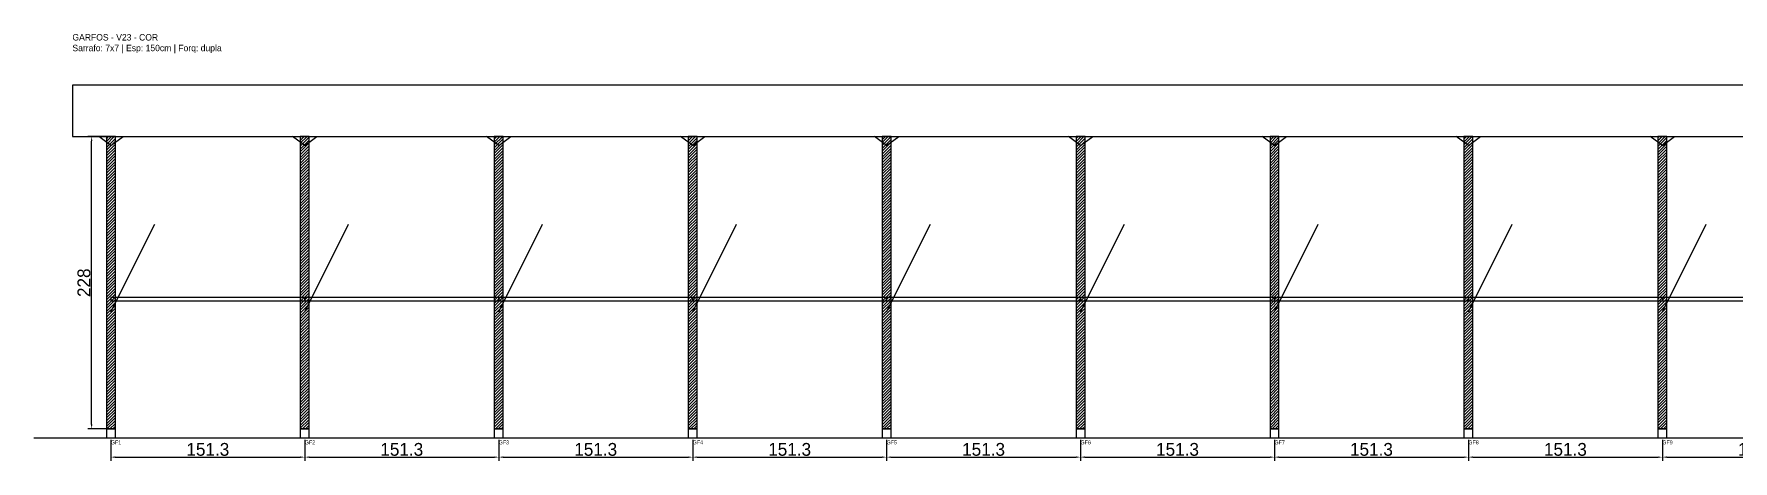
# Model space of a CAD drawing. Header units: metres. Extents: x -30 to 2663, y -25 to 308.
# Drawn here: x -30 to 1296, y -25 to 308 of the extents above; entities that cross this region are included whole.
import ezdxf

# ---------------------------------------------------------------- set-up
doc = ezdxf.new("R2010")
doc.units = ezdxf.units.M
for name, color, linetype in [('BARRA_ANCORAGEM', 1, 'Continuous'), ('COTA', 241, 'Continuous'), ('GARFOS OK', 3, 'Continuous'), ('NOME DA VIGA', 6, 'Continuous'), ('SARR_7x7', 40, 'Continuous'), ('TIRAS REESCORAMENTO', 252, 'Continuous'), ('VIGAS', 3, 'Continuous')]:
    doc.layers.add(name, color=color, linetype=linetype)
doc.dimstyles.new('EZ DXF', dxfattribs={"dimtxt": 10, "dimasz": 3.5, "dimexe": 3, "dimexo": 1.5, "dimgap": 1, "dimtad": 1, "dimdec": 1, "dimdsep": 46, "dimcen": 2.5, "dimazin": 3, "dimtfac": 1, "dimtmove": 0, "dimatfit": 3})

msp = doc.modelspace()

# ---------------------------------------------------------------- hatches: boundary and pattern name
at = {"layer": 'COTA'}
h = msp.add_hatch(dxfattribs=at)
h.set_pattern_fill('ANSI31', scale=0.5)
h.paths.add_polyline_path([(26.5, 0), (33.5, 0), (33.5, 228), (26.5, 228)])
h = msp.add_hatch(dxfattribs=at)
h.set_pattern_fill('ANSI31', scale=0.5)
h.paths.add_polyline_path([(177.83, 0), (184.83, 0), (184.83, 228), (177.83, 228)])
h = msp.add_hatch(dxfattribs=at)
h.set_pattern_fill('ANSI31', scale=0.5)
h.paths.add_polyline_path([(329.17, 0), (336.17, 0), (336.17, 228), (329.17, 228)])
h = msp.add_hatch(dxfattribs=at)
h.set_pattern_fill('ANSI31', scale=0.5)
h.paths.add_polyline_path([(480.5, 0), (487.5, 0), (487.5, 228), (480.5, 228)])
h = msp.add_hatch(dxfattribs=at)
h.set_pattern_fill('ANSI31', scale=0.5)
h.paths.add_polyline_path([(631.83, 0), (638.83, 0), (638.83, 228), (631.83, 228)])
h = msp.add_hatch(dxfattribs=at)
h.set_pattern_fill('ANSI31', scale=0.5)
h.paths.add_polyline_path([(783.17, 0), (790.17, 0), (790.17, 228), (783.17, 228)])
h = msp.add_hatch(dxfattribs=at)
h.set_pattern_fill('ANSI31', scale=0.5)
h.paths.add_polyline_path([(934.5, 0), (941.5, 0), (941.5, 228), (934.5, 228)])
h = msp.add_hatch(dxfattribs=at)
h.set_pattern_fill('ANSI31', scale=0.5)
h.paths.add_polyline_path([(1085.83, 0), (1092.83, 0), (1092.83, 228), (1085.83, 228)])
h = msp.add_hatch(dxfattribs=at)
h.set_pattern_fill('ANSI31', scale=0.5)
h.paths.add_polyline_path([(1237.17, 0), (1244.17, 0), (1244.17, 228), (1237.17, 228)])

# ---------------------------------------------------------------- linework, layer by layer
at = {"layer": 'BARRA_ANCORAGEM'}
for p, q in [((30, 91.2), (64.2, 159.6)), ((181.33, 91.2), (215.53, 159.6)), ((332.67, 91.2), (366.87, 159.6)), ((484, 91.2), (518.2, 159.6)), ((635.33, 91.2), (669.53, 159.6)), ((786.67, 91.2), (820.87, 159.6)), ((938, 91.2), (972.2, 159.6)), ((1089.33, 91.2), (1123.53, 159.6)), ((1240.67, 91.2), (1274.87, 159.6))]:
    msp.add_line(p, q, dxfattribs=at)
at = {"layer": 'GARFOS OK'}
for p, q in [((30, 221), (20.5, 228)), ((20.5, 228), (39.5, 228)), ((30, 221), (39.5, 228)), ((181.33, 221), (171.83, 228)), ((171.83, 228), (190.83, 228)), ((181.33, 221), (190.83, 228)), ((332.67, 221), (323.17, 228)), ((323.17, 228), (342.17, 228)), ((332.67, 221), (342.17, 228)), ((484, 221), (474.5, 228)), ((474.5, 228), (493.5, 228)), ((484, 221), (493.5, 228)), ((635.33, 221), (625.83, 228)), ((625.83, 228), (644.83, 228)), ((635.33, 221), (644.83, 228)), ((786.67, 221), (777.17, 228)), ((777.17, 228), (796.17, 228)), ((786.67, 221), (796.17, 228)), ((938, 221), (928.5, 228)), ((928.5, 228), (947.5, 228)), ((938, 221), (947.5, 228)), ((1089.33, 221), (1079.83, 228)), ((1079.83, 228), (1098.83, 228)), ((1089.33, 221), (1098.83, 228)), ((1240.67, 221), (1231.17, 228)), ((1231.17, 228), (1250.17, 228)), ((1240.67, 221), (1250.17, 228))]:
    msp.add_line(p, q, dxfattribs=at)
at = {"layer": 'GARFOS OK', "linetype": 'CONTINUOUS'}
msp.add_line((-30, -7), (2662.67, -7), dxfattribs=at)
at = {"layer": 'GARFOS OK'}
for points in [[(26.5, 0), (33.5, 0), (33.5, 228), (26.5, 228), (26.5, 0)], [(177.83, 0), (184.83, 0), (184.83, 228), (177.83, 228), (177.83, 0)], [(329.17, 0), (336.17, 0), (336.17, 228), (329.17, 228), (329.17, 0)], [(480.5, 0), (487.5, 0), (487.5, 228), (480.5, 228), (480.5, 0)], [(631.83, 0), (638.83, 0), (638.83, 228), (631.83, 228), (631.83, 0)], [(783.17, 0), (790.17, 0), (790.17, 228), (783.17, 228), (783.17, 0)], [(934.5, 0), (941.5, 0), (941.5, 228), (934.5, 228), (934.5, 0)], [(1085.83, 0), (1092.83, 0), (1092.83, 228), (1085.83, 228), (1085.83, 0)], [(1237.17, 0), (1244.17, 0), (1244.17, 228), (1237.17, 228), (1237.17, 0)]]:
    msp.add_lwpolyline(points, dxfattribs=at)
at = {"layer": 'SARR_7x7'}
for points in [[(26.5, -7), (33.5, -7), (33.5, 0), (26.5, 0), (26.5, -7)], [(177.83, -7), (184.83, -7), (184.83, 0), (177.83, 0), (177.83, -7)], [(329.17, -7), (336.17, -7), (336.17, 0), (329.17, 0), (329.17, -7)], [(480.5, -7), (487.5, -7), (487.5, 0), (480.5, 0), (480.5, -7)], [(631.83, -7), (638.83, -7), (638.83, 0), (631.83, 0), (631.83, -7)], [(783.17, -7), (790.17, -7), (790.17, 0), (783.17, 0), (783.17, -7)], [(934.5, -7), (941.5, -7), (941.5, 0), (934.5, 0), (934.5, -7)], [(1085.83, -7), (1092.83, -7), (1092.83, 0), (1085.83, 0), (1085.83, -7)], [(1237.17, -7), (1244.17, -7), (1244.17, 0), (1237.17, 0), (1237.17, -7)]]:
    msp.add_lwpolyline(points, dxfattribs=at)
at = {"layer": 'TIRAS REESCORAMENTO'}
for points in [[(30, 100), (181.33, 100), (181.33, 102.5), (30, 102.5), (30, 100)], [(181.33, 100), (332.67, 100), (332.67, 102.5), (181.33, 102.5), (181.33, 100)], [(332.67, 100), (484, 100), (484, 102.5), (332.67, 102.5), (332.67, 100)], [(484, 100), (635.33, 100), (635.33, 102.5), (484, 102.5), (484, 100)], [(635.33, 100), (786.67, 100), (786.67, 102.5), (635.33, 102.5), (635.33, 100)], [(786.67, 100), (938, 100), (938, 102.5), (786.67, 102.5), (786.67, 100)], [(938, 100), (1089.33, 100), (1089.33, 102.5), (938, 102.5), (938, 100)], [(1089.33, 100), (1240.67, 100), (1240.67, 102.5), (1089.33, 102.5), (1089.33, 100)], [(1240.67, 100), (1392, 100), (1392, 102.5), (1240.67, 102.5), (1240.67, 100)]]:
    msp.add_lwpolyline(points, dxfattribs=at)
at = {"layer": 'VIGAS'}
msp.add_lwpolyline([(0, 228), (2632.67, 228), (2632.67, 268), (0, 268), (0, 228)], dxfattribs=at)

# ---------------------------------------------------------------- texts
at = {"layer": 'NOME DA VIGA'}
for s, p in [('GF1', (30, -12)), ('GF2', (181.33, -12)), ('GF3', (332.67, -12)), ('GF4', (484, -12)), ('GF5', (635.33, -12)), ('GF6', (786.67, -12)), ('GF7', (938, -12)), ('GF8', (1089.33, -12)), ('GF9', (1240.67, -12))]:
    msp.add_text(s, height=3, dxfattribs=at).set_placement(p)
at = {"layer": 'NOME DA VIGA', "insert": (0, 293), "char_height": 5, "attachment_point": 7}
msp.add_mtext('GARFOS - V23 - COR\\PSarrafo: 7x7 | Esp: 150cm | Forq: dupla', dxfattribs=at)

# ---------------------------------------------------------------- dimensions: what is measured, and where the dimension line sits
at = {"layer": 'COTA'}
msp.add_linear_dim(base=(15, 0), p1=(30, 0), p2=(30, 228), angle=90, dimstyle='EZ DXF', dxfattribs=at).render()
for base, p1, p2 in [((30, -22), (30, -7), (181.33, -7)), ((181.33, -22), (181.33, -7), (332.67, -7)), ((332.67, -22), (332.67, -7), (484, -7)), ((484, -22), (484, -7), (635.33, -7)), ((635.33, -22), (635.33, -7), (786.67, -7)), ((786.67, -22), (786.67, -7), (938, -7)), ((938, -22), (938, -7), (1089.33, -7)), ((1089.33, -22), (1089.33, -7), (1240.67, -7)), ((1240.67, -22), (1240.67, -7), (1392, -7))]:
    msp.add_linear_dim(base=base, p1=p1, p2=p2, dimstyle='EZ DXF', dxfattribs=at).render()

doc.saveas('drawing.dxf')
